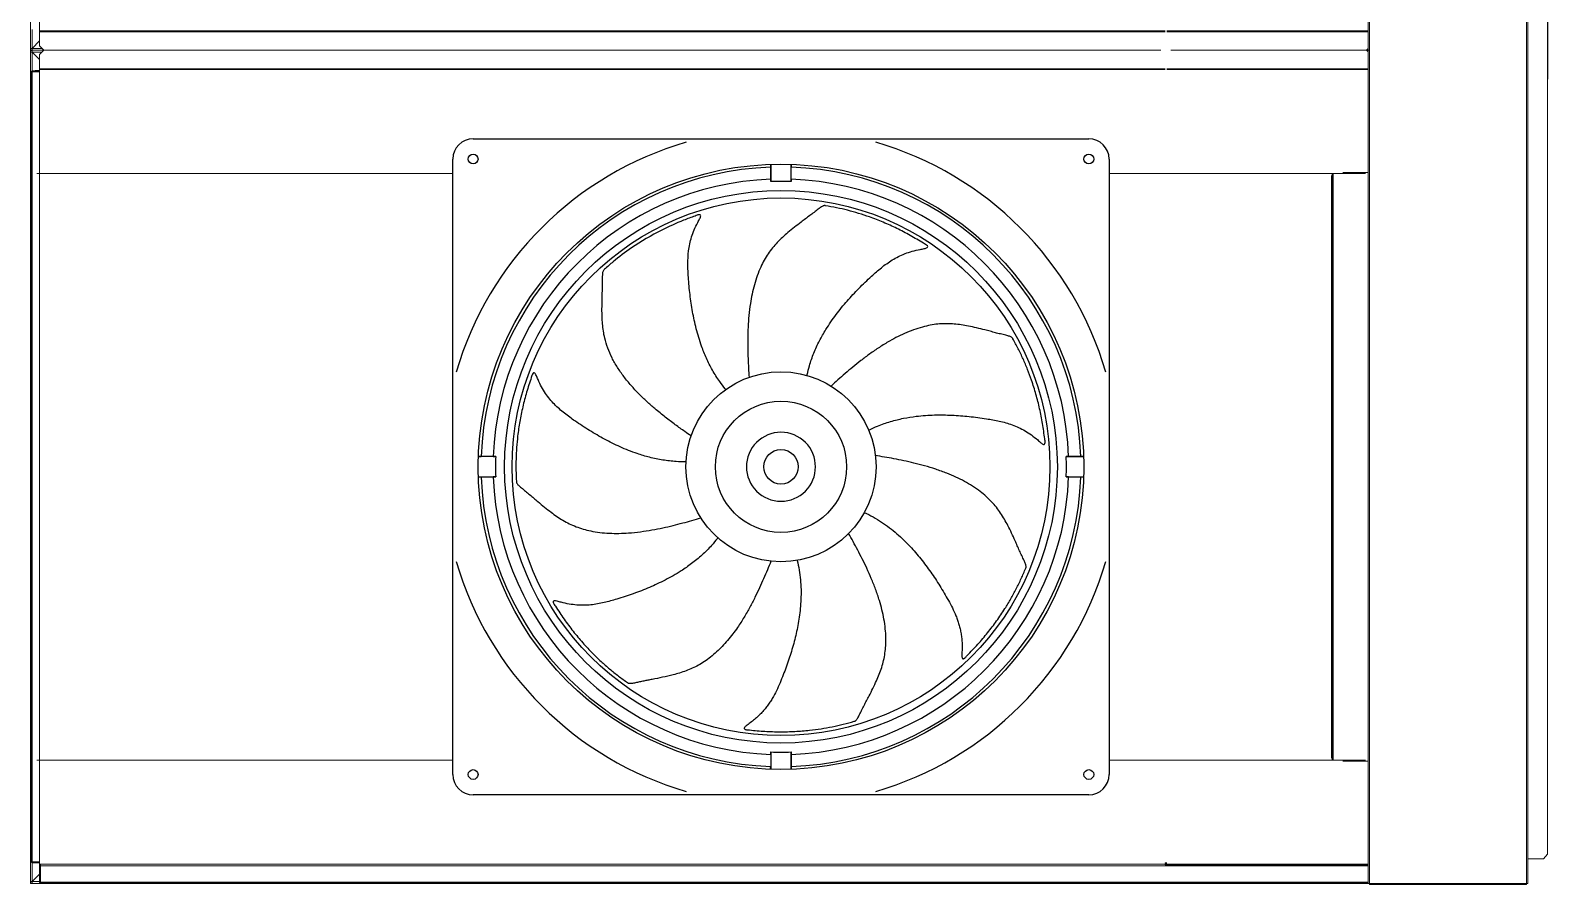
# Model space of a CAD drawing. Header units: inches. Extents: x 1139 to 1619, y -685 to -381.
# Drawn here: x 1302 to 1390.3, y -522.5 to -472.8 of the extents above; entities that cross this region are included whole.
import ezdxf

# ---------------------------------------------------------------- set-up
doc = ezdxf.new("R2010")
doc.units = ezdxf.units.IN
doc.header["$MEASUREMENT"] = 0
doc.layers.add('L64', color=7, linetype='Continuous')

msp = doc.modelspace()

# ---------------------------------------------------------------- linework, layer by layer
at = {"color": 0}
msp.add_line((1390.263, -472.228), (1390.263, -475.609), dxfattribs=at)
at = {"color": 0, "linetype": 'Continuous', "lineweight": 25}
for p, q in [((1327.739, -479.074), (1363.565, -479.074)), ((1326.557, -516.082), (1326.557, -480.255)), ((1364.746, -480.255), (1364.746, -516.082)), ((1345.059, -481.43), (1345.052, -480.725)), ((1345.061, -480.56), (1345.061, -481.57)), ((1346.242, -481.57), (1346.242, -480.56)), ((1346.245, -481.43), (1346.252, -480.725)), ((1345.061, -481.57), (1345.059, -481.43)), ((1346.245, -481.43), (1346.242, -481.57)), ((1329.054, -497.578), (1328.044, -497.578)), ((1328.913, -497.575), (1328.209, -497.569)), ((1328.913, -497.575), (1329.054, -497.578)), ((1362.25, -497.578), (1362.391, -497.575)), ((1363.26, -497.578), (1362.25, -497.578)), ((1362.391, -497.575), (1363.095, -497.569)), ((1328.044, -498.759), (1329.054, -498.759)), ((1328.913, -498.762), (1328.209, -498.768)), ((1329.054, -498.759), (1328.913, -498.762)), ((1362.391, -498.762), (1362.25, -498.759)), ((1362.25, -498.759), (1363.26, -498.759)), ((1362.391, -498.762), (1363.095, -498.768)), ((1345.059, -514.907), (1345.052, -515.612)), ((1345.059, -514.907), (1345.061, -514.767)), ((1345.061, -514.767), (1345.061, -515.777)), ((1346.242, -515.777), (1346.242, -514.767)), ((1346.242, -514.767), (1346.245, -514.907)), ((1346.245, -514.907), (1346.252, -515.612)), ((1363.565, -517.263), (1327.739, -517.263))]:
    msp.add_line(p, q, dxfattribs=at)
for centre, radius in [((1327.739, -480.255), 0.285), ((1363.565, -480.255), 0.285), ((1345.652, -498.169), 17.618), ((1345.652, -498.169), 16.081), ((1345.652, -498.169), 15.65), ((1345.652, -498.169), 5.531), ((1345.652, -498.169), 3.819), ((1345.652, -498.169), 1.004), ((1327.739, -516.082), 0.285), ((1363.565, -516.082), 0.285)]:
    msp.add_circle(centre, radius, dxfattribs=at)
for centre, radius, start, end in [((1327.739, -480.255), 1.181, 90, 180), ((1345.652, -498.169), 19.685, 106.2602, 163.7398), ((1345.652, -498.169), 19.685, 16.2602, 73.7398), ((1363.565, -480.255), 1.181, 0, 90), ((1345.652, -498.169), 17.454, 91.96958, 178.03042), ((1345.652, -498.169), 17.454, 1.96958, 88.03042), ((1345.652, -498.169), 16.749, 92.02959, 177.97041), ((1345.652, -498.169), 16.609, 87.9623, 92.0377), ((1345.652, -498.169), 16.749, 2.02959, 87.97041), ((1345.652, -498.169), 16.609, 177.9623, 182.0377), ((1345.652, -498.169), 16.609, 357.9623, 2.0377), ((1345.652, -498.169), 17.454, 181.96958, 268.03042), ((1345.652, -498.169), 16.749, 182.02959, 267.97041), ((1345.652, -498.169), 16.749, 272.02959, 357.97041), ((1345.652, -498.169), 17.454, 271.96958, 358.03042), ((1345.652, -498.169), 19.685, 196.2602, 253.7398), ((1345.652, -498.169), 19.685, 286.2602, 343.7398), ((1345.652, -498.169), 16.609, 267.9623, 272.0377), ((1327.739, -516.082), 1.181, 180, 270), ((1363.565, -516.082), 1.181, 270, 0)]:
    msp.add_arc(centre, radius, start, end, dxfattribs=at)
for points, knots in [([(1345.052, -480.725), (1345.052, -480.676), (1345.051, -480.624), (1345.051, -480.568), (1345.051, -480.565)], [0, 0, 0, 0, 0.939345, 1, 1, 1, 1]), ([(1346.253, -480.567), (1346.253, -480.598), (1346.252, -480.653), (1346.252, -480.703), (1346.252, -480.725)], [0, 0, 0, 0, 0.544044, 1, 1, 1, 1]), ([(1340.653, -483.57), (1340.427, -483.65), (1339.759, -483.901), (1338.485, -484.474), (1337.118, -485.278), (1336.049, -486.084), (1335.546, -486.523), (1335.382, -486.672)], [0, 0, 0, 0, 0.1111111, 0.3333333, 0.6666667, 0.8888889, 1, 1, 1, 1]), ([(1342.437, -493.667), (1342.428, -493.656), (1342.307, -493.509), (1342.03, -493.147), (1341.654, -492.547), (1341.303, -491.845), (1341.048, -491.203), (1340.862, -490.637), (1340.721, -490.132), (1340.603, -489.634), (1340.505, -489.14), (1340.424, -488.646), (1340.358, -488.149), (1340.304, -487.646), (1340.267, -487.181), (1340.241, -486.756), (1340.226, -486.248), (1340.255, -485.601), (1340.421, -484.796), (1340.682, -484.166), (1340.928, -483.728), (1341.008, -483.53), (1340.934, -483.466), (1340.738, -483.533), (1340.653, -483.57)], [0.017767, 0.017767, 0.017767, 0.017767, 0.0213866, 0.0641597, 0.1283194, 0.1924792, 0.2566389, 0.3051983, 0.3537577, 0.4023171, 0.4508765, 0.4994359, 0.5479953, 0.5965548, 0.6451142, 0.6803602, 0.7156063, 0.7860985, 0.8565906, 0.9270828, 0.9453121, 0.9635414, 0.9878471, 1, 1, 1, 1]), ([(1348.237, -482.971), (1348.223, -482.967), (1348.199, -482.959), (1348.145, -482.967), (1348.081, -482.992), (1348.002, -483.036), (1347.912, -483.097), (1347.769, -483.204), (1347.575, -483.36), (1347.325, -483.549), (1347.073, -483.738), (1346.773, -483.962), (1346.429, -484.225), (1346.065, -484.519), (1345.732, -484.811), (1345.434, -485.105), (1345.154, -485.421), (1344.899, -485.766), (1344.671, -486.141), (1344.457, -486.567), (1344.264, -487.044), (1344.098, -487.571), (1343.966, -488.114), (1343.859, -488.711), (1343.781, -489.352), (1343.734, -490.023), (1343.715, -490.666), (1343.716, -491.277), (1343.732, -491.86), (1343.758, -492.418), (1343.781, -492.781), (1343.792, -492.959)], [0, 0, 0, 0, 0.012785, 0.023293, 0.032237, 0.041998, 0.051521, 0.061325, 0.087185, 0.113248, 0.139308, 0.165331, 0.206131, 0.246835, 0.281335, 0.315878, 0.350603, 0.385923, 0.422114, 0.459222, 0.503998, 0.549692, 0.595972, 0.642402, 0.699964, 0.755903, 0.809219, 0.859769, 0.908078, 0.954661, 1, 1, 1, 1]), ([(1353.949, -485.159), (1353.692, -485.003), (1353.18, -484.694), (1352.397, -484.289), (1351.605, -483.929), (1350.862, -483.641), (1350.17, -483.413), (1349.531, -483.234), (1348.885, -483.083), (1348.453, -483.009), (1348.237, -482.971)], [0, 0, 0, 0, 0.140819, 0.280709, 0.420053, 0.55924, 0.668749, 0.778588, 0.888944, 1, 1, 1, 1]), ([(1347.167, -492.849), (1347.17, -492.834), (1347.209, -492.648), (1347.32, -492.206), (1347.554, -491.538), (1347.885, -490.826), (1348.228, -490.226), (1348.554, -489.727), (1348.861, -489.303), (1349.177, -488.901), (1349.502, -488.516), (1349.838, -488.144), (1350.185, -487.782), (1350.545, -487.427), (1350.885, -487.107), (1351.201, -486.822), (1351.589, -486.494), (1352.113, -486.113), (1352.845, -485.741), (1353.501, -485.552), (1353.997, -485.472), (1354.202, -485.411), (1354.205, -485.313), (1354.031, -485.202), (1353.949, -485.159)], [0.017767, 0.017767, 0.017767, 0.017767, 0.0213866, 0.0641597, 0.1283194, 0.1924792, 0.2566389, 0.3051983, 0.3537577, 0.4023171, 0.4508765, 0.4994359, 0.5479953, 0.5965548, 0.6451142, 0.6803602, 0.7156063, 0.7860985, 0.8565906, 0.9270828, 0.9453121, 0.9635414, 0.9878471, 1, 1, 1, 1]), ([(1340.419, -496.375), (1340.301, -496.292), (1339.999, -496.081), (1339.502, -495.723), (1338.923, -495.283), (1338.369, -494.834), (1337.849, -494.375), (1337.38, -493.924), (1336.926, -493.439), (1336.505, -492.925), (1336.128, -492.386), (1335.81, -491.828), (1335.56, -491.257), (1335.401, -490.735), (1335.312, -490.266), (1335.248, -489.706), (1335.229, -489.004), (1335.252, -488.158), (1335.273, -487.519), (1335.274, -487.091), (1335.284, -486.874), (1335.317, -486.73), (1335.363, -486.682), (1335.382, -486.672)], [0.0220508, 0.0220508, 0.0220508, 0.0220508, 0.0641597, 0.1283194, 0.1924792, 0.2566389, 0.3051983, 0.3537577, 0.4023171, 0.4508765, 0.4994359, 0.5479953, 0.5965548, 0.6451142, 0.6803602, 0.7156063, 0.7860985, 0.8565906, 0.9270828, 0.9453121, 0.9635414, 0.9878471, 1, 1, 1, 1]), ([(1359.145, -490.714), (1359.14, -490.701), (1359.131, -490.677), (1359.092, -490.64), (1359.032, -490.605), (1358.949, -490.571), (1358.845, -490.539), (1358.672, -490.494), (1358.429, -490.439), (1358.125, -490.362), (1357.82, -490.283), (1357.458, -490.188), (1357.038, -490.082), (1356.581, -489.981), (1356.145, -489.903), (1355.729, -489.853), (1355.308, -489.831), (1354.879, -489.847), (1354.444, -489.902), (1353.978, -490), (1353.484, -490.147), (1352.969, -490.346), (1352.462, -490.582), (1351.928, -490.87), (1351.379, -491.208), (1350.825, -491.59), (1350.31, -491.976), (1349.833, -492.358), (1349.387, -492.734), (1348.967, -493.103), (1348.698, -493.346), (1348.565, -493.466)], [0, 0, 0, 0, 0.012785, 0.023293, 0.032237, 0.041999, 0.051521, 0.061325, 0.087185, 0.113248, 0.139308, 0.165331, 0.206131, 0.246835, 0.281335, 0.315878, 0.350603, 0.385922, 0.422114, 0.459222, 0.503998, 0.549692, 0.595972, 0.642402, 0.699964, 0.755903, 0.809219, 0.859769, 0.908078, 0.954661, 1, 1, 1, 1]), ([(1360.996, -496.544), (1360.958, -496.246), (1360.881, -495.653), (1360.709, -494.788), (1360.497, -493.945), (1360.258, -493.185), (1360.006, -492.501), (1359.746, -491.89), (1359.462, -491.291), (1359.251, -490.907), (1359.145, -490.714)], [0, 0, 0, 0, 0.140819, 0.280709, 0.420053, 0.55924, 0.668749, 0.778588, 0.888944, 1, 1, 1, 1]), ([(1331.122, -492.974), (1331.028, -493.259), (1330.84, -493.827), (1330.619, -494.681), (1330.445, -495.532), (1330.33, -496.321), (1330.261, -497.046), (1330.229, -497.71), (1330.225, -498.372), (1330.249, -498.81), (1330.26, -499.03)], [0, 0, 0, 0, 0.140819, 0.280709, 0.420053, 0.55924, 0.668749, 0.778588, 0.888944, 1, 1, 1, 1]), ([(1340.128, -497.875), (1340.113, -497.875), (1339.924, -497.879), (1339.468, -497.869), (1338.764, -497.789), (1337.996, -497.625), (1337.336, -497.424), (1336.777, -497.217), (1336.294, -497.013), (1335.832, -496.794), (1335.384, -496.562), (1334.947, -496.318), (1334.517, -496.06), (1334.091, -495.788), (1333.704, -495.528), (1333.356, -495.283), (1332.949, -494.978), (1332.461, -494.551), (1331.936, -493.92), (1331.605, -493.323), (1331.417, -492.857), (1331.312, -492.672), (1331.215, -492.69), (1331.146, -492.885), (1331.122, -492.974)], [0.017767, 0.017767, 0.017767, 0.017767, 0.0213866, 0.0641597, 0.1283194, 0.1924792, 0.2566389, 0.3051983, 0.3537577, 0.4023171, 0.4508765, 0.4994359, 0.5479953, 0.5965548, 0.6451142, 0.6803602, 0.7156063, 0.7860985, 0.8565906, 0.9270828, 0.9453121, 0.9635414, 0.9878471, 1, 1, 1, 1]), ([(1350.756, -496.036), (1350.769, -496.03), (1350.939, -495.944), (1351.353, -495.755), (1352.022, -495.521), (1352.785, -495.336), (1353.468, -495.23), (1354.061, -495.175), (1354.584, -495.15), (1355.096, -495.146), (1355.6, -495.16), (1356.099, -495.191), (1356.599, -495.237), (1357.101, -495.297), (1357.562, -495.363), (1357.982, -495.432), (1358.481, -495.532), (1359.106, -495.704), (1359.853, -496.044), (1360.41, -496.439), (1360.782, -496.777), (1360.957, -496.899), (1361.036, -496.841), (1361.014, -496.635), (1360.996, -496.544)], [0.017767, 0.017767, 0.017767, 0.017767, 0.0213866, 0.0641597, 0.1283194, 0.1924792, 0.2566389, 0.3051983, 0.3537577, 0.4023171, 0.4508765, 0.4994359, 0.5479953, 0.5965548, 0.6451142, 0.6803602, 0.7156063, 0.7860985, 0.8565906, 0.9270828, 0.9453121, 0.9635414, 0.9878471, 1, 1, 1, 1]), ([(1347.072, -499.588), (1347.448, -499.212), (1347.66, -498.701), (1347.66, -497.636), (1347.448, -497.125), (1346.695, -496.372), (1346.184, -496.161), (1345.119, -496.161), (1344.609, -496.372), (1344.232, -496.749)], [0, 0, 0, 0, 0.25, 0.25, 0.5, 0.5, 0.75, 0.75, 1, 1, 1, 1]), ([(1344.232, -496.749), (1343.856, -497.125), (1343.644, -497.636), (1343.644, -498.701), (1343.856, -499.212), (1344.609, -499.965), (1345.119, -500.176), (1346.184, -500.176), (1346.695, -499.965), (1347.072, -499.588)], [0, 0, 0, 0, 0.25, 0.25, 0.5, 0.5, 0.75, 0.75, 1, 1, 1, 1]), ([(1328.05, -497.568), (1328.08, -497.568), (1328.136, -497.568), (1328.186, -497.568), (1328.209, -497.569)], [0, 0, 0, 0, 0.545796, 1, 1, 1, 1]), ([(1359.893, -504.07), (1359.9, -504.058), (1359.913, -504.036), (1359.917, -503.982), (1359.908, -503.914), (1359.882, -503.828), (1359.843, -503.726), (1359.77, -503.563), (1359.661, -503.338), (1359.532, -503.053), (1359.404, -502.765), (1359.252, -502.423), (1359.073, -502.029), (1358.868, -501.608), (1358.656, -501.219), (1358.437, -500.863), (1358.191, -500.52), (1357.911, -500.195), (1357.596, -499.889), (1357.229, -499.585), (1356.806, -499.291), (1356.33, -499.012), (1355.83, -498.763), (1355.271, -498.525), (1354.664, -498.307), (1354.02, -498.111), (1353.398, -497.949), (1352.801, -497.815), (1352.23, -497.701), (1351.679, -497.602), (1351.321, -497.543), (1351.145, -497.514)], [0, 0, 0, 0, 0.012785, 0.023293, 0.032237, 0.041998, 0.051521, 0.061325, 0.087185, 0.113248, 0.139308, 0.165331, 0.206131, 0.246835, 0.281335, 0.315878, 0.350603, 0.385923, 0.422114, 0.459222, 0.503998, 0.549692, 0.595972, 0.642402, 0.699964, 0.755903, 0.809219, 0.859769, 0.908078, 0.954661, 1, 1, 1, 1]), ([(1363.095, -497.569), (1363.144, -497.568), (1363.196, -497.568), (1363.251, -497.568), (1363.254, -497.568)], [0, 0, 0, 0, 0.946394, 1, 1, 1, 1]), ([(1363.253, -498.769), (1363.223, -498.769), (1363.167, -498.769), (1363.118, -498.769), (1363.095, -498.768)], [0, 0, 0, 0, 0.543337, 1, 1, 1, 1]), ([(1330.26, -499.03), (1330.259, -499.044), (1330.257, -499.069), (1330.277, -499.12), (1330.315, -499.177), (1330.375, -499.244), (1330.455, -499.318), (1330.592, -499.433), (1330.787, -499.589), (1331.027, -499.79), (1331.267, -499.994), (1331.552, -500.236), (1331.885, -500.513), (1332.253, -500.803), (1332.612, -501.062), (1332.964, -501.288), (1333.335, -501.49), (1333.728, -501.662), (1334.144, -501.801), (1334.607, -501.915), (1335.115, -501.997), (1335.666, -502.042), (1336.224, -502.049), (1336.83, -502.021), (1337.472, -501.954), (1338.137, -501.851), (1338.768, -501.727), (1339.364, -501.589), (1339.928, -501.444), (1340.467, -501.294), (1340.815, -501.192), (1340.987, -501.141)], [0, 0, 0, 0, 0.012785, 0.023293, 0.032237, 0.041999, 0.051521, 0.061325, 0.087185, 0.113248, 0.139308, 0.165331, 0.206131, 0.246835, 0.281335, 0.315878, 0.350603, 0.385922, 0.422114, 0.459222, 0.503998, 0.549692, 0.595972, 0.642402, 0.699964, 0.755903, 0.809219, 0.859769, 0.908078, 0.954661, 1, 1, 1, 1]), ([(1350.501, -500.83), (1350.673, -500.913), (1351.017, -501.079), (1351.504, -501.378), (1351.966, -501.706), (1352.397, -502.058), (1352.792, -502.421), (1353.153, -502.788), (1353.484, -503.156), (1353.793, -503.528), (1354.086, -503.908), (1354.366, -504.296), (1354.636, -504.693), (1354.895, -505.1), (1355.147, -505.518), (1355.394, -505.946), (1355.63, -506.387), (1355.806, -506.772), (1355.928, -507.095), (1356.01, -507.348), (1356.078, -507.612), (1356.133, -507.886), (1356.171, -508.171), (1356.192, -508.47), (1356.195, -508.78), (1356.178, -509.02), (1356.178, -509.181), (1356.184, -509.251), (1356.196, -509.299), (1356.213, -509.329), (1356.237, -509.343), (1356.264, -509.343), (1356.292, -509.333), (1356.326, -509.314), (1356.369, -509.279), (1356.425, -509.225), (1356.466, -509.179), (1356.489, -509.153)], [0, 0, 0, 0, 0.051091, 0.102446, 0.153538, 0.203697, 0.252252, 0.298039, 0.342391, 0.385688, 0.428218, 0.471153, 0.513945, 0.556915, 0.60039, 0.644634, 0.689645, 0.735372, 0.758749, 0.782469, 0.806665, 0.831515, 0.857251, 0.884159, 0.91256, 0.942028, 0.950841, 0.958383, 0.962573, 0.966137, 0.969365, 0.971926, 0.974926, 0.978612, 0.983168, 0.990607, 1, 1, 1, 1]), ([(1341.978, -502.304), (1341.969, -502.316), (1341.854, -502.467), (1341.562, -502.817), (1341.061, -503.317), (1340.454, -503.815), (1339.885, -504.207), (1339.374, -504.514), (1338.914, -504.764), (1338.455, -504.989), (1337.994, -505.195), (1337.531, -505.384), (1337.061, -505.559), (1336.583, -505.723), (1336.138, -505.864), (1335.73, -505.983), (1335.237, -506.11), (1334.6, -506.226), (1333.779, -506.244), (1333.106, -506.13), (1332.624, -505.987), (1332.413, -505.953), (1332.367, -506.04), (1332.477, -506.215), (1332.532, -506.29)], [0.017767, 0.017767, 0.017767, 0.017767, 0.0213866, 0.0641597, 0.1283194, 0.1924792, 0.2566389, 0.3051983, 0.3537577, 0.4023171, 0.4508765, 0.4994359, 0.5479953, 0.5965548, 0.6451142, 0.6803602, 0.7156063, 0.7860985, 0.8565906, 0.9270828, 0.9453121, 0.9635414, 0.9878471, 1, 1, 1, 1]), ([(1349.917, -512.982), (1349.931, -512.98), (1349.956, -512.977), (1350.001, -512.946), (1350.048, -512.896), (1350.1, -512.823), (1350.154, -512.729), (1350.236, -512.57), (1350.345, -512.345), (1350.487, -512.066), (1350.632, -511.786), (1350.805, -511.454), (1351.002, -511.068), (1351.202, -510.646), (1351.375, -510.238), (1351.517, -509.844), (1351.631, -509.438), (1351.711, -509.016), (1351.754, -508.58), (1351.763, -508.103), (1351.729, -507.589), (1351.65, -507.043), (1351.533, -506.496), (1351.371, -505.912), (1351.163, -505.301), (1350.914, -504.676), (1350.653, -504.088), (1350.386, -503.537), (1350.119, -503.02), (1349.853, -502.528), (1349.676, -502.211), (1349.588, -502.055)], [0, 0, 0, 0, 0.012785, 0.023293, 0.032237, 0.041999, 0.051521, 0.061325, 0.087185, 0.113248, 0.139308, 0.165331, 0.206131, 0.246835, 0.281335, 0.315878, 0.350603, 0.385922, 0.422114, 0.459222, 0.503998, 0.549692, 0.595972, 0.642402, 0.699964, 0.755903, 0.809219, 0.859769, 0.908078, 0.954661, 1, 1, 1, 1]), ([(1345.067, -503.669), (1345, -503.835), (1344.863, -504.173), (1344.643, -504.689), (1344.403, -505.223), (1344.138, -505.777), (1343.84, -506.35), (1343.504, -506.936), (1343.17, -507.457), (1342.848, -507.903), (1342.552, -508.274), (1342.239, -508.624), (1341.909, -508.95), (1341.563, -509.246), (1341.21, -509.504), (1340.854, -509.723), (1340.495, -509.903), (1340.127, -510.052), (1339.754, -510.177), (1339.3, -510.303), (1338.765, -510.424), (1338.275, -510.521), (1337.908, -510.593), (1337.666, -510.641), (1337.425, -510.692), (1337.227, -510.737), (1337.074, -510.767), (1336.966, -510.783), (1336.877, -510.788), (1336.809, -510.782), (1336.758, -510.766), (1336.739, -510.749), (1336.729, -510.739)], [0, 0, 0, 0, 0.0454968, 0.0922478, 0.1407394, 0.1914938, 0.2450383, 0.3012103, 0.3589942, 0.3983177, 0.4375744, 0.4764906, 0.5148382, 0.5524517, 0.5892129, 0.6230296, 0.6561093, 0.6887404, 0.7212399, 0.7537072, 0.8054299, 0.8573195, 0.8777519, 0.8981938, 0.9186302, 0.9388633, 0.9486426, 0.958145, 0.9678975, 0.97681, 0.9872765, 1, 1, 1, 1]), ([(1346.595, -503.619), (1346.637, -503.805), (1346.721, -504.178), (1346.791, -504.745), (1346.823, -505.311), (1346.816, -505.867), (1346.779, -506.402), (1346.717, -506.913), (1346.636, -507.402), (1346.537, -507.875), (1346.423, -508.341), (1346.295, -508.802), (1346.152, -509.26), (1345.996, -509.717), (1345.826, -510.175), (1345.645, -510.634), (1345.447, -511.094), (1345.256, -511.471), (1345.08, -511.769), (1344.933, -511.99), (1344.77, -512.208), (1344.589, -512.421), (1344.39, -512.629), (1344.169, -512.832), (1343.929, -513.027), (1343.731, -513.164), (1343.605, -513.264), (1343.553, -513.312), (1343.524, -513.353), (1343.511, -513.384), (1343.515, -513.411), (1343.531, -513.432), (1343.557, -513.449), (1343.593, -513.462), (1343.648, -513.475), (1343.725, -513.485), (1343.787, -513.488), (1343.821, -513.49)], [0, 0, 0, 0, 0.051091, 0.102446, 0.153538, 0.203697, 0.252252, 0.298039, 0.342391, 0.385688, 0.428218, 0.471153, 0.513945, 0.556915, 0.60039, 0.644634, 0.689645, 0.735372, 0.758749, 0.782469, 0.806665, 0.831515, 0.857251, 0.884159, 0.91256, 0.942028, 0.950841, 0.958383, 0.962573, 0.966137, 0.969365, 0.971926, 0.974926, 0.978612, 0.983168, 0.990607, 1, 1, 1, 1]), ([(1356.489, -509.153), (1356.698, -508.937), (1357.113, -508.507), (1357.683, -507.833), (1358.209, -507.141), (1358.655, -506.481), (1359.032, -505.857), (1359.349, -505.273), (1359.639, -504.678), (1359.808, -504.273), (1359.893, -504.07)], [0, 0, 0, 0, 0.140819, 0.280709, 0.420053, 0.55924, 0.668749, 0.778588, 0.888944, 1, 1, 1, 1]), ([(1332.532, -506.29), (1332.696, -506.541), (1333.022, -507.042), (1333.553, -507.747), (1334.109, -508.414), (1334.654, -508.996), (1335.178, -509.502), (1335.677, -509.941), (1336.193, -510.357), (1336.55, -510.611), (1336.729, -510.739)], [0, 0, 0, 0, 0.1408187, 0.2807088, 0.4200535, 0.5592402, 0.6687487, 0.7785878, 0.8889437, 1, 1, 1, 1]), ([(1343.821, -513.49), (1344.12, -513.518), (1344.715, -513.575), (1345.597, -513.6), (1346.466, -513.581), (1347.26, -513.518), (1347.983, -513.423), (1348.637, -513.307), (1349.284, -513.163), (1349.705, -513.043), (1349.917, -512.982)], [0, 0, 0, 0, 0.140819, 0.280709, 0.420053, 0.55924, 0.668749, 0.778588, 0.888944, 1, 1, 1, 1]), ([(1345.051, -515.77), (1345.051, -515.739), (1345.051, -515.684), (1345.052, -515.634), (1345.052, -515.612)], [0, 0, 0, 0, 0.543685, 1, 1, 1, 1]), ([(1346.252, -515.612), (1346.252, -515.661), (1346.253, -515.712), (1346.253, -515.767), (1346.253, -515.77)], [0, 0, 0, 0, 0.951385, 1, 1, 1, 1])]:
    msp.add_open_spline(points, degree=3, knots=knots, dxfattribs=at)
at = {"layer": 'L64', "color": 0, "linetype": 'Continuous', "lineweight": 15}
for p, q in [((1379.822, -425.419), (1379.822, -473.919)), ((1379.898, -425.419), (1379.898, -473.919)), ((1389.041, -425.419), (1389.041, -473.919)), ((1389.117, -425.419), (1389.117, -473.919)), ((1301.977, -464.024), (1301.977, -473.813)), ((1302.514, -472.793), (1302.514, -466.795)), ((1302.083, -473.812), (1302.083, -472.717)), ((1368.014, -472.793), (1302.514, -472.793)), ((1302.514, -472.841), (1302.514, -472.793)), ((1368.014, -472.841), (1302.514, -472.841)), ((1302.514, -472.842), (1302.514, -472.841)), ((1368.014, -472.842), (1302.514, -472.842)), ((1302.514, -473.669), (1302.514, -472.842)), ((1379.822, -472.793), (1368.095, -472.793)), ((1379.822, -472.841), (1368.095, -472.841)), ((1379.822, -472.842), (1368.095, -472.842)), ((1301.977, -473.813), (1302.082, -473.813)), ((1301.977, -473.919), (1301.977, -473.813)), ((1302.083, -473.919), (1301.977, -473.919)), ((1301.977, -473.919), (1301.977, -474.024)), ((1302.083, -473.919), (1301.977, -473.919)), ((1301.977, -474.024), (1302.082, -474.024)), ((1301.977, -483.813), (1301.977, -474.024)), ((1302.514, -473.38), (1302.083, -473.812)), ((1302.083, -473.813), (1302.083, -473.812)), ((1302.083, -473.814), (1302.083, -473.919)), ((1302.083, -473.919), (1302.764, -473.919)), ((1302.083, -474.023), (1302.083, -473.919)), ((1302.083, -473.919), (1302.764, -473.919)), ((1302.083, -474.024), (1302.083, -474.025)), ((1302.514, -474.457), (1302.083, -474.025)), ((1302.083, -474.025), (1302.083, -475.12)), ((1302.084, -473.813), (1302.514, -473.382)), ((1302.084, -473.813), (1302.659, -473.813)), ((1302.084, -474.024), (1302.514, -474.455)), ((1302.084, -474.024), (1302.659, -474.024)), ((1302.764, -473.919), (1302.514, -473.669)), ((1302.764, -473.919), (1302.514, -474.169)), ((1367.764, -473.919), (1302.764, -473.919)), ((1367.764, -473.919), (1302.764, -473.919)), ((1379.72, -473.919), (1368.345, -473.919)), ((1379.72, -473.919), (1368.345, -473.919)), ((1379.822, -473.816), (1379.72, -473.919)), ((1379.822, -474.021), (1379.72, -473.919)), ((1379.822, -473.919), (1379.72, -473.919)), ((1379.822, -473.919), (1379.72, -473.919)), ((1379.822, -522.419), (1379.822, -473.919)), ((1379.898, -473.919), (1379.822, -473.919)), ((1379.898, -473.919), (1379.822, -473.919)), ((1379.898, -473.843), (1379.898, -473.919)), ((1379.898, -522.419), (1379.898, -473.919)), ((1379.898, -473.994), (1379.898, -473.919)), ((1389.041, -522.419), (1389.041, -473.919)), ((1389.117, -522.419), (1389.117, -473.919)), ((1302.514, -474.169), (1302.514, -474.995)), ((1368.014, -474.995), (1302.514, -474.995)), ((1302.514, -474.995), (1302.514, -474.996)), ((1368.014, -474.996), (1302.514, -474.996)), ((1302.514, -474.996), (1302.514, -475.045)), ((1379.822, -474.995), (1368.095, -474.995)), ((1379.822, -474.996), (1368.095, -474.996)), ((1302.014, -475.357), (1302.029, -475.342)), ((1302.014, -520.98), (1302.014, -475.357)), ((1302.029, -521.169), (1302.029, -475.169)), ((1302.078, -475.169), (1302.029, -475.169)), ((1302.078, -475.12), (1302.514, -475.12)), ((1302.078, -475.168), (1302.078, -475.12)), ((1302.078, -475.168), (1302.514, -475.168)), ((1302.078, -521.169), (1302.078, -475.169)), ((1302.514, -475.169), (1302.078, -475.169)), ((1302.083, -475.168), (1302.083, -475.169)), ((1302.203, -475.169), (1302.204, -475.168)), ((1302.252, -475.12), (1302.264, -475.107)), ((1302.264, -475.107), (1302.514, -475.107)), ((1368.014, -475.045), (1302.514, -475.045)), ((1302.514, -475.045), (1302.514, -481.043)), ((1379.822, -475.045), (1368.095, -475.045)), ((1389.118, -475.356), (1389.118, -520.981)), ((1390.263, -475.609), (1390.263, -520.728)), ((1302.359, -481.092), (1326.557, -481.092)), ((1302.514, -481.043), (1302.514, -481.091)), ((1302.514, -481.091), (1302.514, -481.092)), ((1302.514, -481.092), (1304.014, -481.092)), ((1302.514, -515.246), (1302.514, -481.092)), ((1364.746, -481.092), (1379.667, -481.092)), ((1377.728, -481.092), (1377.728, -515.246)), ((1377.777, -481.092), (1377.777, -515.246)), ((1379.822, -481.042), (1378.345, -481.042)), ((1378.47, -481.092), (1378.345, -481.092)), ((1378.47, -481.042), (1378.47, -481.092)), ((1377.679, -481.216), (1377.679, -515.121)), ((1377.68, -481.216), (1377.68, -515.121)), ((1301.977, -483.813), (1302.014, -483.813)), ((1301.977, -483.813), (1301.977, -498.168)), ((1301.974, -511.168), (1301.977, -497.168)), ((1301.977, -497.168), (1302.014, -497.168)), ((1302.014, -511.168), (1301.974, -511.168)), ((1301.977, -511.168), (1301.977, -512.524)), ((1301.977, -512.524), (1301.977, -522.313)), ((1301.977, -512.524), (1302.014, -512.524)), ((1302.359, -515.246), (1326.557, -515.246)), ((1302.514, -515.295), (1302.514, -515.246)), ((1302.514, -515.246), (1302.514, -515.246)), ((1302.514, -515.246), (1304.014, -515.246)), ((1302.514, -521.293), (1302.514, -515.295)), ((1364.746, -515.246), (1379.667, -515.246)), ((1378.47, -515.246), (1378.345, -515.246)), ((1379.822, -515.296), (1378.345, -515.296)), ((1390.013, -520.981), (1390.263, -520.728)), ((1302.029, -520.995), (1302.014, -520.98)), ((1302.078, -521.169), (1302.029, -521.169)), ((1302.514, -521.169), (1302.078, -521.169)), ((1302.514, -521.17), (1302.078, -521.17)), ((1302.078, -521.17), (1302.078, -521.217)), ((1302.514, -521.217), (1302.078, -521.217)), ((1302.083, -521.17), (1302.083, -521.169)), ((1302.083, -522.312), (1302.083, -521.217)), ((1302.204, -521.17), (1302.203, -521.169)), ((1302.264, -521.23), (1302.252, -521.217)), ((1302.514, -521.23), (1302.264, -521.23)), ((1368.014, -521.293), (1302.514, -521.293)), ((1302.514, -521.341), (1302.514, -521.293)), ((1302.514, -521.342), (1302.514, -521.341)), ((1302.514, -521.401), (1302.514, -521.342)), ((1302.563, -521.342), (1302.514, -521.342)), ((1302.514, -521.401), (1302.562, -521.401)), ((1302.514, -522.34), (1302.514, -521.401)), ((1302.562, -522.34), (1302.562, -521.401)), ((1302.563, -521.341), (1302.563, -521.389)), ((1379.822, -521.389), (1302.563, -521.389)), ((1302.563, -521.389), (1302.563, -521.39)), ((1302.563, -521.39), (1302.563, -522.34)), ((1379.822, -521.39), (1302.563, -521.39)), ((1368.014, -521.23), (1368.078, -521.23)), ((1368.014, -521.341), (1368.014, -521.293)), ((1368.095, -521.341), (1368.014, -521.341)), ((1368.078, -521.23), (1368.095, -521.23)), ((1368.095, -521.231), (1368.078, -521.231)), ((1368.078, -521.294), (1368.078, -521.231)), ((1368.095, -521.294), (1368.078, -521.294)), ((1368.095, -521.341), (1368.095, -521.293)), ((1379.822, -521.293), (1368.095, -521.293)), ((1379.822, -521.341), (1368.095, -521.341)), ((1389.118, -520.981), (1389.117, -520.981)), ((1390.013, -520.981), (1389.118, -520.981)), ((1301.977, -522.313), (1302.082, -522.313)), ((1301.977, -522.313), (1301.977, -522.419)), ((1302.083, -522.419), (1301.977, -522.419)), ((1302.514, -521.88), (1302.083, -522.312)), ((1302.083, -522.312), (1302.083, -522.313)), ((1302.083, -522.314), (1302.083, -522.419)), ((1302.083, -522.419), (1302.764, -522.419)), ((1302.084, -522.313), (1302.514, -521.882)), ((1302.084, -522.313), (1302.514, -522.313)), ((1302.562, -522.34), (1302.514, -522.34)), ((1302.563, -522.217), (1302.562, -522.216)), ((1302.562, -522.313), (1302.563, -522.313)), ((1302.563, -522.34), (1302.563, -522.389)), ((1379.822, -522.34), (1302.563, -522.34)), ((1379.822, -522.389), (1302.563, -522.389)), ((1302.764, -522.419), (1302.735, -522.389)), ((1367.764, -522.419), (1302.764, -522.419)), ((1367.794, -522.389), (1367.764, -522.419)), ((1368.345, -522.419), (1367.764, -522.419)), ((1368.345, -522.419), (1368.315, -522.389)), ((1379.72, -522.419), (1368.345, -522.419)), ((1379.749, -522.389), (1379.72, -522.419)), ((1379.822, -522.419), (1379.72, -522.419)), ((1379.898, -522.419), (1379.822, -522.419)), ((1389.041, -522.419), (1379.898, -522.419)), ((1379.898, -522.419), (1379.898, -522.494)), ((1379.898, -522.494), (1389.041, -522.494)), ((1389.117, -522.419), (1389.041, -522.419)), ((1389.041, -522.494), (1389.041, -522.419))]:
    msp.add_line(p, q, dxfattribs=at)
for centre, radius, start, end in [((1302.083, -473.813), 0.106, 180, 270), ((1302.083, -474.024), 0.106, 90, 180), ((1302.083, -473.813), 0.001, 180, 270), ((1302.083, -474.024), 0.001, 90, 180), ((1302.078, -475.169), 0.0488, 90, 180), ((1302.078, -475.169), 0.001, 90, 180), ((1302.083, -483.813), 0.106, 180, 229.77182), ((1302.083, -512.524), 0.106, 130.22818, 180), ((1302.078, -521.169), 0.0488, 180, 270), ((1302.078, -521.169), 0.001, 180, 270), ((1368.078, -521.23), 0.0635, 180, 270), ((1368.078, -521.23), 0.001, 180, 270), ((1302.083, -522.313), 0.106, 180, 270), ((1302.083, -522.313), 0.001, 180, 270), ((1302.563, -522.34), 0.0488, 180, 270), ((1302.563, -522.34), 0.001, 180, 270)]:
    msp.add_arc(centre, radius, start, end, dxfattribs=at)
for points, knots in [([(1302.083, -473.812), (1302.069, -473.812), (1302.041, -473.812), (1302.006, -473.812), (1301.982, -473.813), (1301.979, -473.813), (1301.977, -473.813)], [0, 0, 0, 0, 0.249989, 0.499993, 0.749997, 1, 1, 1, 1]), ([(1302.083, -474.025), (1302.069, -474.025), (1302.041, -474.025), (1302.006, -474.025), (1301.982, -474.024), (1301.979, -474.024), (1301.977, -474.024)], [0, 0, 0, 0, 0.249989, 0.499993, 0.749997, 1, 1, 1, 1]), ([(1302.083, -473.919), (1302.083, -473.917), (1302.083, -473.914), (1302.083, -473.889), (1302.083, -473.854), (1302.084, -473.827), (1302.084, -473.813)], [0, 0, 0, 0, 0.249999, 0.500009, 0.749998, 1, 1, 1, 1]), ([(1302.083, -473.919), (1302.083, -473.92), (1302.083, -473.923), (1302.083, -473.948), (1302.083, -473.983), (1302.084, -474.01), (1302.084, -474.024)], [0, 0, 0, 0, 0.249999, 0.500009, 0.749998, 1, 1, 1, 1]), ([(1302.083, -522.312), (1302.069, -522.312), (1302.041, -522.312), (1302.006, -522.312), (1301.982, -522.313), (1301.979, -522.313), (1301.977, -522.313)], [0, 0, 0, 0, 0.249989, 0.499993, 0.749997, 1, 1, 1, 1]), ([(1302.083, -522.419), (1302.083, -522.417), (1302.083, -522.414), (1302.083, -522.389), (1302.083, -522.354), (1302.084, -522.327), (1302.084, -522.313)], [0, 0, 0, 0, 0.249999, 0.500009, 0.749998, 1, 1, 1, 1])]:
    msp.add_open_spline(points, degree=3, knots=knots, dxfattribs=at)

doc.saveas('drawing.dxf')
